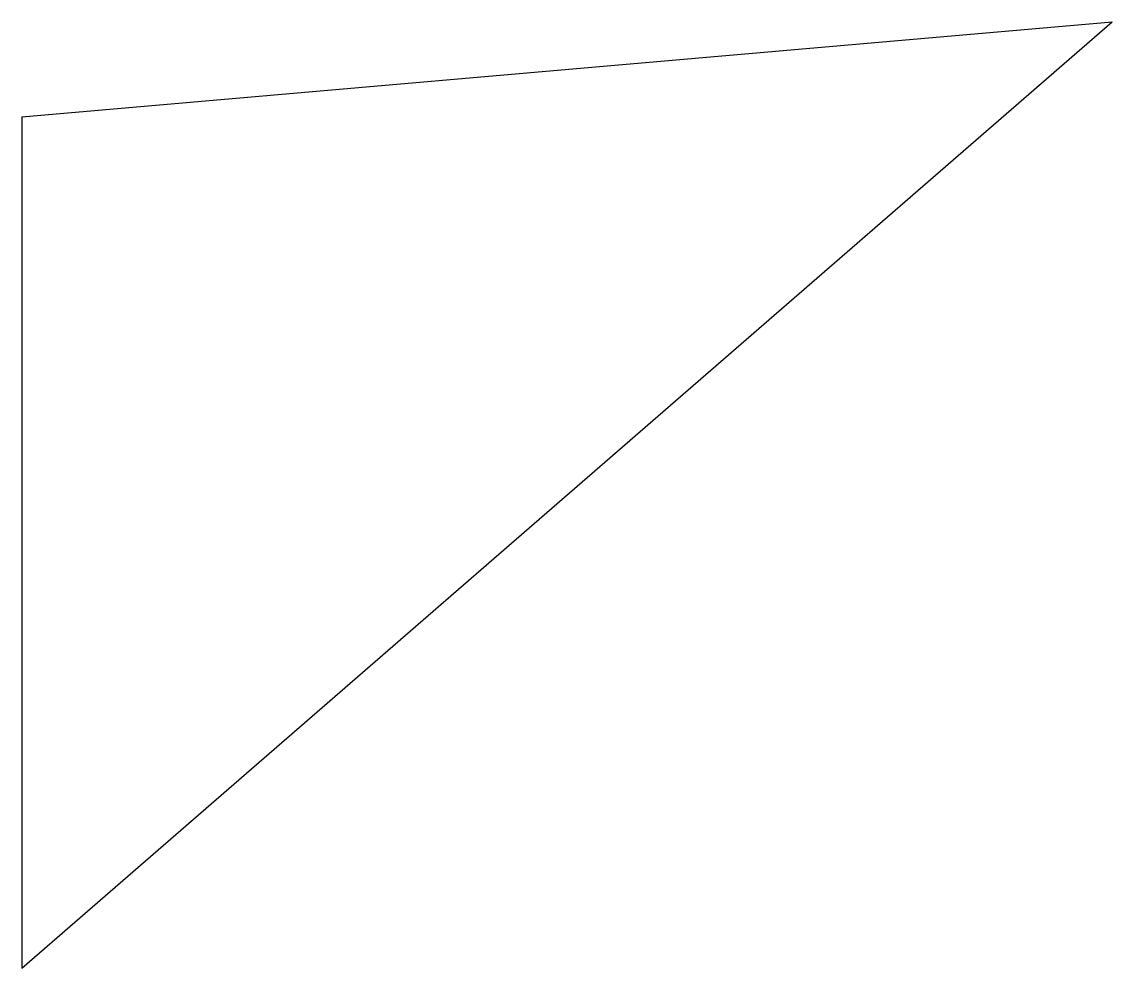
# Model space of a CAD drawing. Extents: x -15.6 to -5.3, y -4 to 4.9.
import ezdxf

# ---------------------------------------------------------------- set-up
doc = ezdxf.new("R2010")
doc.units = 0
doc.layers.add('VISIBLE', color=7, linetype='CONTINUOUS')

msp = doc.modelspace()

# ---------------------------------------------------------------- linework, layer by layer
at = {"layer": 'VISIBLE'}
for p, q in [((-15.595, -4.013), (-5.317, 4.909)), ((-15.595, 4.013), (-5.317, 4.909)), ((-15.595, 4.013), (-15.595, -4.013))]:
    msp.add_line(p, q, dxfattribs=at)

doc.saveas('drawing.dxf')
